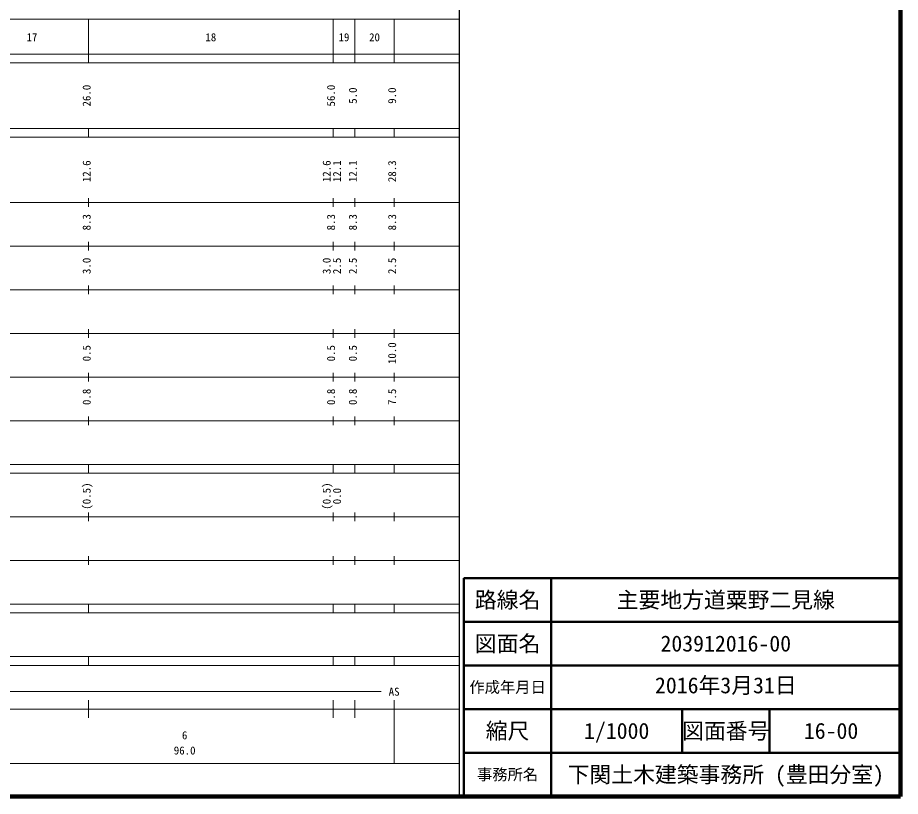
# Model space of a CAD drawing. Units: millimetres, scale not verified. Extents: x 40036 to 680617, y 20018 to 380345.
# Drawn here: x 478163 to 680617, y 20018 to 198538 of the extents above; entities that cross this region are included whole.
import ezdxf
from ezdxf.enums import TextEntityAlignment as Align

# ---------------------------------------------------------------- set-up
doc = ezdxf.new("R2010")
doc.units = ezdxf.units.MM
doc.header["$LTSCALE"] = 1000.91
for name, color, linetype, lineweight in [('M-BGD-HTXT', 7, 'Continuous', 13), ('M-TTL', 2, 'Continuous', 140), ('M-TTL-FRAM', 2, 'Continuous', 50), ('M-TTL-LINE', 7, 'Continuous', 50)]:
    doc.layers.add(name, color=color, linetype=linetype, lineweight=lineweight)
doc.layers.add('M-TTL-TXT', color=7, linetype='Continuous')
doc.styles.add('ＭＳ ゴシック', font='')
doc.styles.get('ＭＳ ゴシック').set_extended_font_data('MS Gothic')

msp = doc.modelspace()

# ---------------------------------------------------------------- linework, layer by layer
at = {"layer": 'M-BGD-HTXT', "lineweight": 25}
msp.add_line((579525, 20018), (579525, 370336), dxfattribs=at)
at = {"layer": 'M-BGD-HTXT'}
for p, q in [((68062, 198180), (579525, 198180)), ((494448, 188171), (494448, 198180)), ((550499, 188171), (550499, 198180)), ((555503, 188171), (555503, 198180)), ((564512, 188171), (564512, 198180)), ((40036, 190172), (579525, 190172)), ((40036, 188171), (579525, 188171)), ((40036, 173157), (579525, 173157)), ((494448, 171155), (494448, 173157)), ((550499, 171155), (550499, 173157)), ((555503, 171155), (555503, 173157)), ((564512, 171155), (564512, 173157)), ((40036, 171155), (579525, 171155)), ((40036, 156141), (579525, 156141)), ((494448, 155141), (494448, 157142)), ((550499, 155141), (550499, 157142)), ((555503, 155141), (555503, 157142)), ((564512, 155141), (564512, 157142)), ((46042, 146132), (579525, 146132)), ((494448, 145132), (494448, 147133)), ((550499, 145132), (550499, 147133)), ((555503, 145132), (555503, 147133)), ((564512, 145132), (564512, 147133)), ((52047, 136123), (579525, 136123)), ((494448, 135122), (494448, 137124)), ((550499, 135122), (550499, 137124)), ((555503, 135122), (555503, 137124)), ((564512, 135122), (564512, 137124)), ((46042, 126114), (579525, 126114)), ((494448, 125113), (494448, 127115)), ((550499, 125113), (550499, 127115)), ((555503, 125113), (555503, 127115)), ((564512, 125113), (564512, 127115)), ((52047, 116105), (579525, 116105)), ((494448, 115104), (494448, 117106)), ((550499, 115104), (550499, 117106)), ((555503, 115104), (555503, 117106)), ((564512, 115104), (564512, 117106)), ((46042, 106096), (579525, 106096)), ((494448, 105095), (494448, 107097)), ((550499, 105095), (550499, 107097)), ((555503, 105095), (555503, 107097)), ((564512, 105095), (564512, 107097)), ((40036, 96087), (579525, 96087)), ((494448, 94085), (494448, 96087)), ((550499, 94085), (550499, 96087)), ((555503, 94085), (555503, 96087)), ((564512, 94085), (564512, 96087)), ((40036, 94085), (579525, 94085)), ((494448, 83075), (494448, 85077)), ((550499, 83075), (550499, 85077)), ((555503, 83075), (555503, 85077)), ((564512, 83075), (564512, 85077)), ((49044, 84076), (579525, 84076)), ((494448, 73066), (494448, 75068)), ((550499, 73066), (550499, 75068)), ((555503, 73066), (555503, 75068)), ((564512, 73066), (564512, 75068)), ((40036, 74067), (579525, 74067)), ((40036, 64058), (579525, 64058)), ((494448, 62056), (494448, 64058)), ((550499, 62056), (550499, 64058)), ((555503, 62056), (555503, 64058)), ((564512, 62056), (564512, 64058)), ((40036, 62056), (579525, 62056)), ((40036, 52047), (579525, 52047)), ((494448, 50045), (494448, 52047)), ((550499, 50045), (550499, 52047)), ((555503, 50045), (555503, 52047)), ((564512, 50045), (564512, 52047)), ((40036, 50045), (579525, 50045)), ((349162, 44040), (561509, 44040)), ((494448, 38034), (494448, 42038)), ((550499, 38034), (550499, 42038)), ((555503, 38034), (555503, 42038)), ((564512, 27525), (564512, 42038)), ((40036, 40036), (579525, 40036)), ((68062, 27525), (579525, 27525))]:
    msp.add_line(p, q, dxfattribs=at)
at = {"layer": 'M-TTL'}
for p, q in [((680617, 20018), (680617, 380345)), ((40036, 20018), (680617, 20018))]:
    msp.add_line(p, q, dxfattribs=at)
at = {"layer": 'M-TTL-FRAM'}
for p, q in [((680617, 70063), (580526, 70063)), ((580526, 70063), (580526, 20018))]:
    msp.add_line(p, q, dxfattribs=at)
at = {"layer": 'M-TTL-LINE'}
for p, q in [((600544, 70063), (600544, 20018)), ((680617, 60054), (580526, 60054)), ((680617, 50045), (580526, 50045)), ((680617, 40036), (580526, 40036)), ((630571, 40036), (630571, 30027)), ((650590, 40036), (650590, 30027)), ((680617, 30027), (580526, 30027))]:
    msp.add_line(p, q, dxfattribs=at)

# ---------------------------------------------------------------- texts
at = {"layer": 'M-BGD-HTXT', "style": 'ＭＳ ゴシック'}
for s, p in [('17', (481436, 192580)), ('18', (522474, 192580)), ('19', (553001, 192580)), ('20', (560008, 192580)), ('AS', (564512, 42539)), ('6', (516468, 32553)), ('96.0', (516468, 29059))]:
    msp.add_text(s, height=1835, dxfattribs=at).set_placement(p, align=Align.BOTTOM_CENTER)
for s, p in [('26.0', (495449, 180664)), ('56.0', (551500, 180664)), ('5.0', (556504, 180664)), ('9.0', (565513, 180664)), ('12.6', (495449, 163322)), ('12.6', (550499, 163322)), ('12.1', (552871, 163322)), ('12.1', (556504, 163322)), ('28.3', (565513, 163322)), ('8.3', (495449, 151637)), ('8.3', (551500, 151637)), ('8.3', (556504, 151637)), ('8.3', (565513, 151637)), ('3.0', (495449, 141628)), ('3.0', (550499, 141628)), ('2.5', (552871, 141628)), ('2.5', (556504, 141628)), ('2.5', (565513, 141628)), ('10.0', (565513, 121610)), ('0.5', (495449, 121610)), ('0.5', (551500, 121610)), ('0.5', (556504, 121610)), ('0.8', (495449, 111601)), ('0.8', (551500, 111601)), ('0.8', (556504, 111601)), ('7.5', (565513, 111601)), ('(0.5)', (495449, 88845)), ('(0.5)', (550499, 88845)), ('0.0', (552871, 88845))]:
    msp.add_text(s, height=1835, rotation=90, dxfattribs=at).set_placement(p, align=Align.BOTTOM_CENTER)
at = {"layer": 'M-TTL-TXT', "style": 'ＭＳ ゴシック'}
for s, height, p in [('路線名', 3669, (590535, 65059)), ('路線名', 3669, (590535, 65059)), ('主要地方道粟野二見線', 3669, (640581, 65059)), ('図面名', 3669, (590535, 55050)), ('図面名', 3669, (590535, 55050)), ('203912016-00', 3669, (640581, 55050)), ('作成年月日', 2568, (590535, 45041)), ('作成年月日', 2568, (590535, 45041)), ('縮尺', 3669, (590535, 35032)), ('縮尺', 3669, (590535, 35032)), ('1/1000', 3669, (615558, 35032)), ('図面番号', 3669, (640581, 35032)), ('図面番号', 3669, (640581, 35032)), ('16-00', 3669, (664727, 35032)), ('事務所名', 2568, (590535, 25023)), ('事務所名', 2568, (590535, 25023)), ('下関土木建築事務所 (豊田分室)', 3669, (640581, 25023))]:
    msp.add_text(s, height=height, dxfattribs=at).set_placement(p, align=Align.MIDDLE_CENTER)
msp.add_text('2016年3月31日', height=3669, dxfattribs=at).set_placement((640581, 42539), align=Align.BOTTOM_CENTER)

doc.saveas('drawing.dxf')
